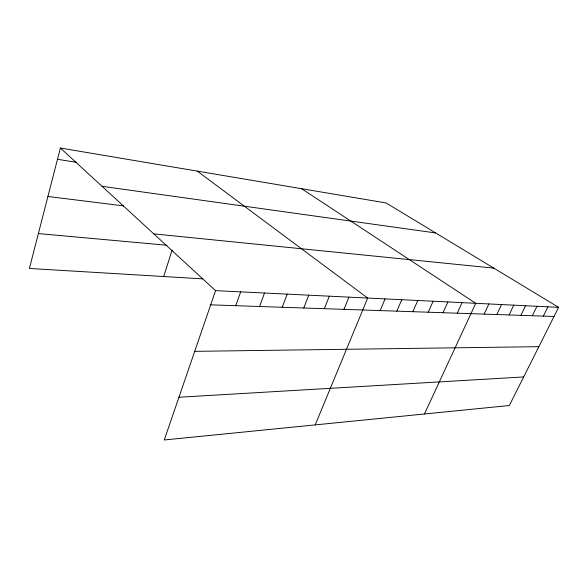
<?xml version="1.0" encoding="UTF-8"?>
<svg xmlns="http://www.w3.org/2000/svg" width="588" height="588" viewBox="0 0 588 588"><rect width="100%" height="100%" fill="white"/><g stroke="black" fill="none" stroke-linecap="round" stroke-linejoin="round"><path stroke-width="0.88" d="M60.38 148.029L215.568 290.641L164.258 439.971L509.34 405.514L558.6 307.34L386.081 202.948L60.38 148.029L29.4 268.459L202.75 278.866M163.699 276.522L172.093 250.135M235.759 305.694L240.668 291.861M259.565 306.502L264.497 293.022M282.218 307.267L287.164 294.125M303.783 307.994L308.737 295.176M324.348 308.693L329.302 296.176M343.973 309.361L348.919 297.131M315.219 424.896L367.669 298.043L197.245 171.108M380.149 310.582L385.074 298.895M396.841 311.148L401.758 299.704M412.864 311.691L417.759 300.483M428.248 312.213L433.121 301.232M443.029 312.713L447.88 301.953M457.251 313.198L462.072 302.644M424.448 413.989L475.736 303.305L301.622 188.704M484.115 314.11L488.885 303.945M496.816 314.536L501.557 304.562M509.068 314.955L513.78 305.157M520.894 315.352L525.576 305.731M532.316 315.741L536.962 306.282M543.349 316.116L547.965 306.818M178.943 397.245L523.673 376.937M194.716 351.345L538.858 346.677M210.688 304.841L554.014 316.476M215.568 290.641L558.6 307.34M38.374 233.576L167.08 245.269M153.791 233.877L493.795 268.121M47.915 196.48L123.598 205.881M102.033 186.308L435.657 232.944M57.477 159.304L76.646 162.339"/></g></svg>
